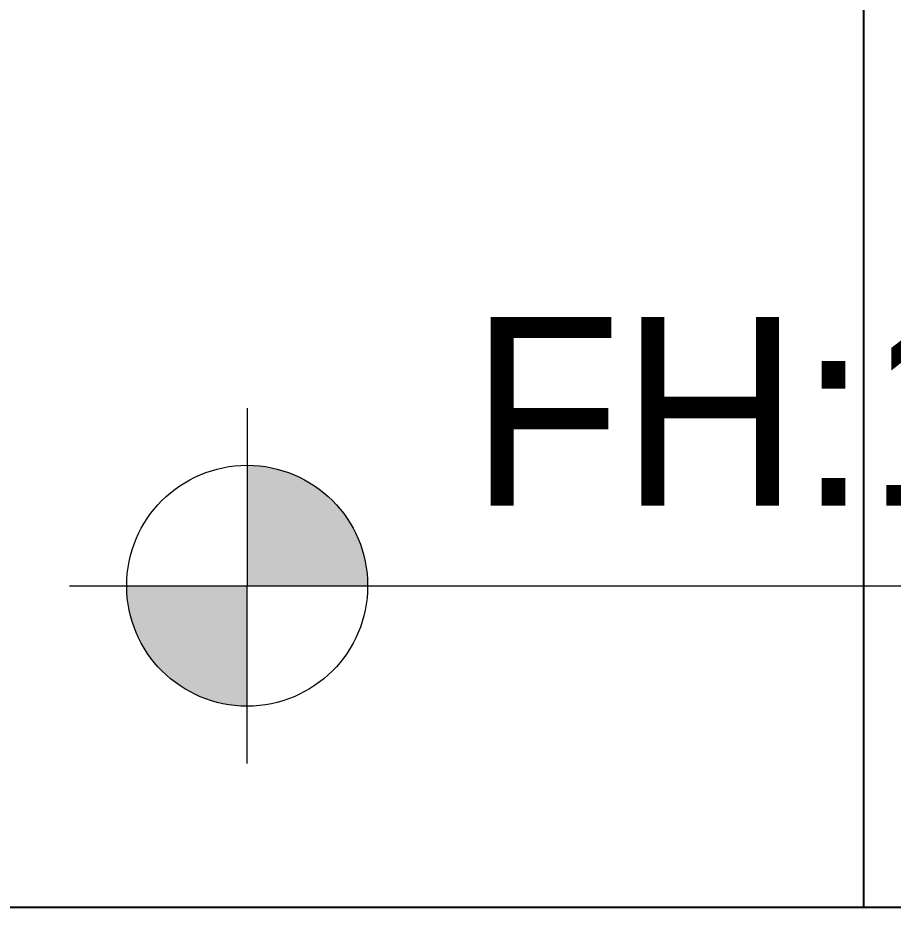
# Model space of a CAD drawing. Header units: millimetres. Extents: x 4754612 to 5801174, y 2368242 to 2777223.
# Drawn here: x 5077559 to 5083412, y 2607750 to 2613697 of the extents above; entities that cross this region are included whole.
import ezdxf

# ---------------------------------------------------------------- set-up
doc = ezdxf.new("R2010")
doc.units = ezdxf.units.MM
doc.header["$LTSCALE"] = 1000
doc.linetypes.add('CEN', pattern=[6.2, 6, -0.1, 0, -0.1])
for name, color, linetype in [('A-ELE-8', 8, 'Continuous'), ('A-TEX-SYM', 3, 'Continuous'), ('A-중심선', 10, 'CEN'), ('CON', 2, 'Continuous')]:
    doc.layers.add(name, color=color, linetype=linetype)
doc.layers.add('박스', color=6, linetype='Continuous', lineweight=15)
doc.styles.add('돋움', font='')
doc.styles.get('돋움').set_extended_font_data('Dotum')

msp = doc.modelspace()

# ---------------------------------------------------------------- hatches: boundary and pattern name
at = {"layer": '박스', "ltscale": 0.1}
h = msp.add_hatch(dxfattribs=at)
h.set_pattern_fill('ANSI31', color=256, scale=1.006801)
h.set_pattern_definition([(45, (4917288.30245, 2549520.20284), (-0.08898951466, 0.08898951466), [])])
h.paths.add_polyline_path([(5079092.694, 2610704.787), (5079092.694, 2609899.346), (5079898.135, 2609899.346, 0.41421356)])
h.paths.add_polyline_path([(5079092.694, 2609899.346), (5078287.253, 2609899.346, 0.41421356), (5079092.694, 2609093.905)])

# ---------------------------------------------------------------- linework, layer by layer
at = {"layer": 'A-ELE-8'}
msp.add_line((5083213.3, 2616399.621), (5083213.3, 2607749.621), dxfattribs=at)
at = {"layer": 'A-중심선', "ltscale": 5}
msp.add_line((4867905.529, 2607749.621), (5176073.3, 2607749.621), dxfattribs=at)
at = {"layer": 'CON'}
msp.add_line((4907563.3, 2607749.621), (5116763.3, 2607749.621), dxfattribs=at)
at = {"layer": '박스', "ltscale": 0.1}
for p, q in [((5079092.694, 2611087.732), (5079092.694, 2609899.346)), ((5077904.308, 2609899.346), (5089233.366, 2609899.346)), ((5079092.694, 2608710.96), (5079092.694, 2609899.346))]:
    msp.add_line(p, q, dxfattribs=at)
msp.add_circle((5079092.694, 2609899.346), 805.441, dxfattribs=at)

# ---------------------------------------------------------------- texts
at = {"layer": 'A-TEX-SYM', "style": '돋움'}
msp.add_text('FH:126.10', height=1260, dxfattribs=at).set_placement((5080586.097, 2610435.462))

doc.saveas('drawing.dxf')
